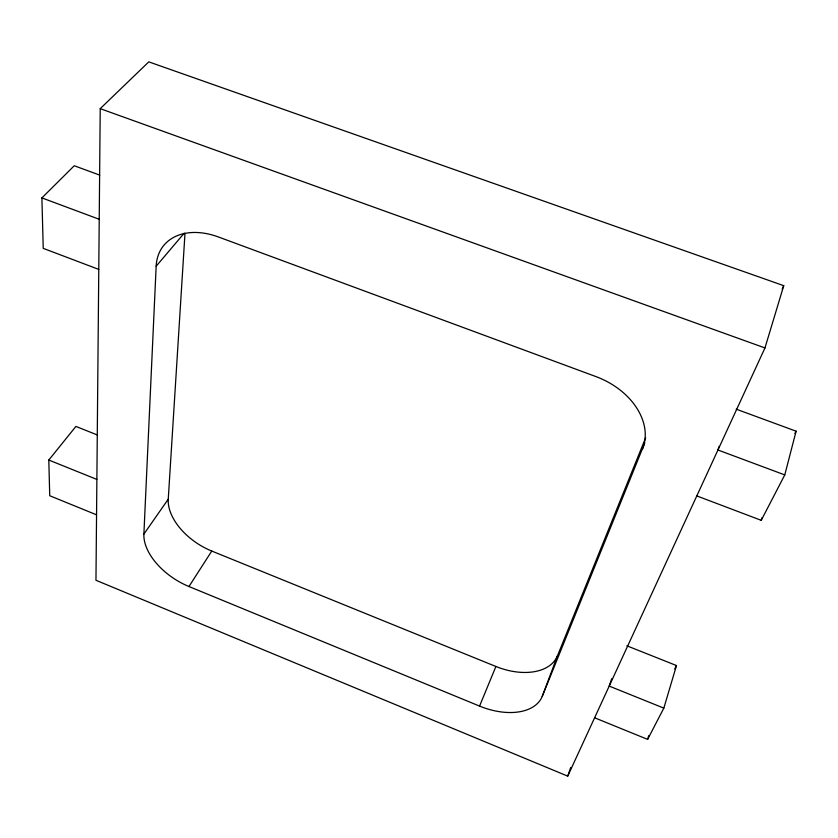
<?xml version="1.0" encoding="UTF-8"?>
<svg xmlns="http://www.w3.org/2000/svg" width="838" height="838" viewBox="0 0 838 838"><rect width="100%" height="100%" fill="white"/><g stroke="black" fill="none" stroke-linecap="round" stroke-linejoin="round"><path stroke-width="1.26" d="M100.225 108.657L95.961 580.273L567.735 776.135L764.958 347.938L783.74 285.674L148.787 61.865L100.225 108.657L764.958 347.938M644.789 442.925L542.217 696.43A55.664 33.499 23.7 0 1 479.566 706.088L188.969 586.527A53.517 31.467 32.4 0 1 143.885 534.099L156.161 266.222L184.245 233.121M143.885 534.099L168.249 499.176L184.989 233.456M696.797 495.918L761.229 520.325L784.777 474.916L796.1 431.193L736.214 409.174M761.229 520.325L761.899 517.821M594.613 717.778L647.627 739.378L663.832 708.131L676.476 665.55L626.855 645.794M647.627 739.378L648.748 735.659M719.098 446.35L717.946 449.996L784.777 474.916M611.688 678.728L609.216 686.092L663.832 708.131M567.735 776.135L570.699 767.503M542.217 696.43L557.49 655.777L645.669 437.719M479.566 706.088L495.907 666.482A54.25 33.813 23.4 0 0 557.49 655.777M782.158 289.152L783.74 285.674M674.747 668.934L676.476 665.55M794.906 433.518L796.1 431.193M188.969 586.527L211.763 551.048A52.197 31.813 32.6 0 1 168.249 499.176M96.548 514.815L49.735 495.74L48.803 460.041L75.902 426.427L97.596 435.069M98.769 269.407L43.23 248.362L41.9 197.904L74.257 165.746L99.743 175.121M41.9 197.904L99.219 219.273M48.803 460.041L96.873 479.43M211.763 551.048L495.907 666.482M642.516 449.042A67.71 49.746 21.9 0 0 595.87 376.566L218.393 236.965A65.395 45.524 38.5 0 0 156.161 266.222"/></g></svg>
